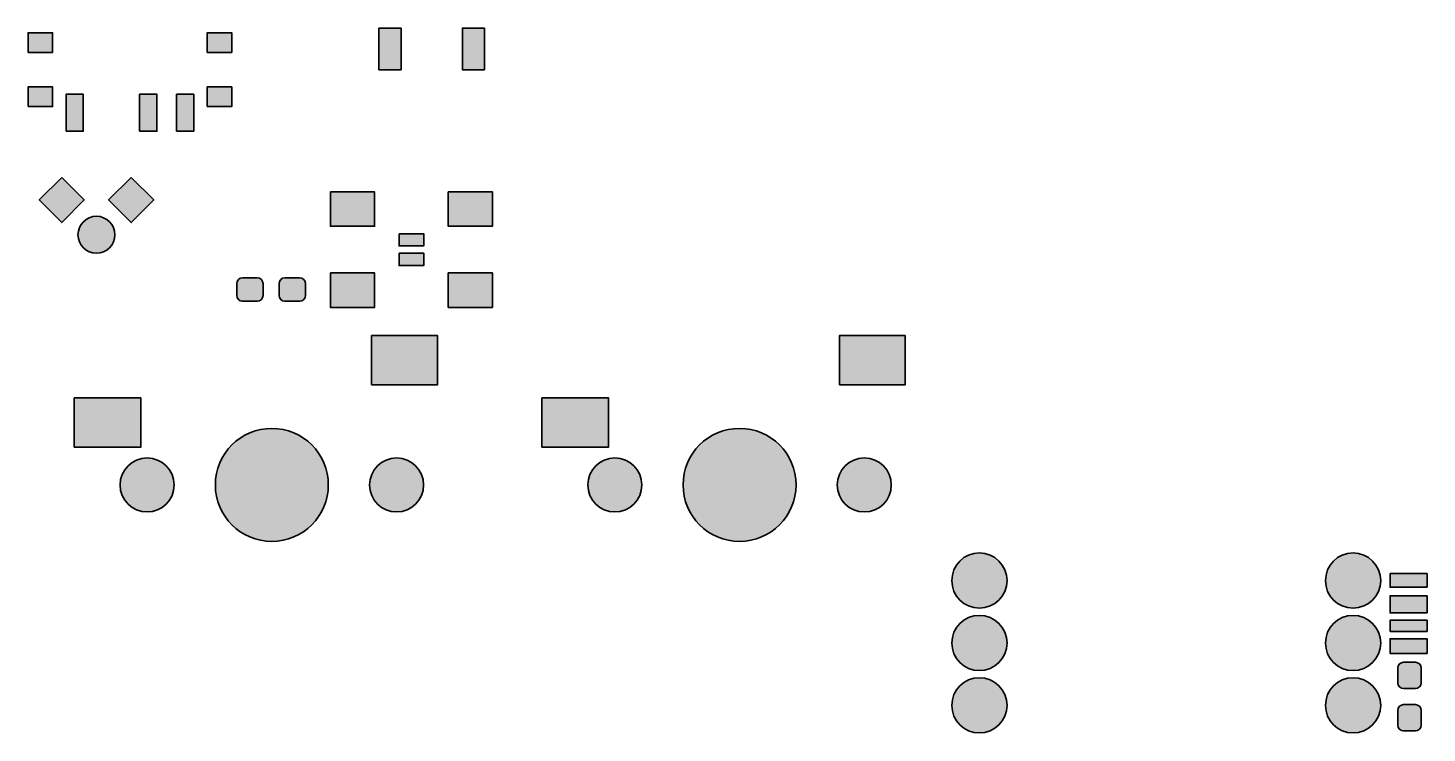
# Model space of a CAD drawing. Header units: inches. Extents: x 320 to 663, y 93 to 433.
# Drawn here: x 477.2 to 638.7, y 351.4 to 432.8 of the extents above; entities that cross this region are included whole.
import ezdxf

# ---------------------------------------------------------------- set-up
doc = ezdxf.new("R2010")
doc.units = ezdxf.units.IN
doc.header["$MEASUREMENT"] = 0
doc.layers.add('Layer 1', color=7, linetype='Continuous')

msp = doc.modelspace()

# ---------------------------------------------------------------- hatches: boundary and pattern name
at = {"layer": 'Layer 1', "true_color": 0x231f20}
h = msp.add_hatch(color=250, dxfattribs=at)
h.dxf.hatch_style = 2
h.paths.add_polyline_path([(477.17, 429.98), (477.17, 432.25), (480, 432.25), (480, 429.98)])
h = msp.add_hatch(color=250, dxfattribs=at)
h.dxf.hatch_style = 2
h.paths.add_polyline_path([(497.86, 429.98), (497.86, 432.25), (500.69, 432.25), (500.69, 429.98)])
h = msp.add_hatch(color=250, dxfattribs=at)
h.dxf.hatch_style = 2
h.paths.add_polyline_path([(520.24, 432.79), (520.24, 427.97), (517.68, 427.97), (517.68, 432.79)])
h = msp.add_hatch(color=250, dxfattribs=at)
h.dxf.hatch_style = 2
h.paths.add_polyline_path([(529.87, 432.79), (529.87, 427.97), (527.32, 427.97), (527.32, 432.79)])
h = msp.add_hatch(color=250, dxfattribs=at)
h.dxf.hatch_style = 2
h.paths.add_polyline_path([(477.17, 423.72), (477.17, 425.99), (480, 425.99), (480, 423.72)])
h = msp.add_hatch(color=250, dxfattribs=at)
h.dxf.hatch_style = 2
h.paths.add_polyline_path([(481.56, 420.88), (481.56, 425.14), (483.54, 425.14), (483.54, 420.88)])
h = msp.add_hatch(color=250, dxfattribs=at)
h.dxf.hatch_style = 2
h.paths.add_polyline_path([(490.06, 420.88), (490.06, 425.14), (492.05, 425.14), (492.05, 420.88)])
h = msp.add_hatch(color=250, dxfattribs=at)
h.dxf.hatch_style = 2
h.paths.add_polyline_path([(494.32, 420.88), (494.32, 425.14), (496.3, 425.14), (496.3, 420.88)])
h = msp.add_hatch(color=250, dxfattribs=at)
h.dxf.hatch_style = 2
h.paths.add_polyline_path([(497.86, 423.72), (497.86, 425.99), (500.69, 425.99), (500.69, 423.72)])
h = msp.add_hatch(color=250, dxfattribs=at)
h.dxf.hatch_style = 2
h.paths.add_polyline_path([(481.06, 415.55), (483.67, 412.95), (481.06, 410.34), (478.46, 412.95)])
h = msp.add_hatch(color=250, dxfattribs=at)
h.dxf.hatch_style = 2
h.paths.add_polyline_path([(489.08, 415.55), (491.68, 412.95), (489.08, 410.34), (486.47, 412.95)])
h = msp.add_hatch(color=250, dxfattribs=at)
h.dxf.hatch_style = 2
h.paths.add_polyline_path([(512.08, 413.88), (517.18, 413.88), (517.18, 409.91), (512.08, 409.91)])
h = msp.add_hatch(color=250, dxfattribs=at)
h.dxf.hatch_style = 2
h.paths.add_polyline_path([(525.68, 413.88), (530.78, 413.88), (530.78, 409.91), (525.68, 409.91)])
h = msp.add_hatch(color=250, dxfattribs=at)
h.dxf.hatch_style = 2
edge = h.paths.add_edge_path()
edge.add_spline(control_points=[(485.07, 411.07), (486.24, 411.07), (487.2, 410.11), (487.2, 408.94), (487.2, 407.76), (486.24, 406.81), (485.07, 406.81), (483.9, 406.81), (482.94, 407.76), (482.94, 408.94), (482.94, 410.11), (483.9, 411.07), (485.07, 411.07)], knot_values=[0, 0, 0, 0, 1, 1, 1, 2, 2, 2, 3, 3, 3, 4, 4, 4, 4], degree=3, periodic=1)
h = msp.add_hatch(color=250, dxfattribs=at)
h.dxf.hatch_style = 2
h.paths.add_polyline_path([(520.01, 409.06), (522.85, 409.06), (522.85, 407.65), (520.01, 407.65)])
h = msp.add_hatch(color=250, dxfattribs=at)
h.dxf.hatch_style = 2
h.paths.add_polyline_path([(520.01, 406.8), (522.85, 406.8), (522.85, 405.38), (520.01, 405.38)])
h = msp.add_hatch(color=250, dxfattribs=at)
h.dxf.hatch_style = 2
h.paths.add_polyline_path([(504.31, 401.94), (504.26, 401.68), (504.11, 401.46), (503.89, 401.32), (503.64, 401.27), (501.93, 401.27), (501.68, 401.32), (501.46, 401.46), (501.31, 401.68), (501.26, 401.94), (501.26, 403.29), (501.31, 403.54), (501.46, 403.76), (501.68, 403.91), (501.93, 403.96), (503.64, 403.96), (503.89, 403.91), (504.11, 403.76), (504.26, 403.54), (504.31, 403.29)])
h = msp.add_hatch(color=250, dxfattribs=at)
h.dxf.hatch_style = 2
h.paths.add_polyline_path([(509.2, 401.94), (509.15, 401.68), (509, 401.46), (508.78, 401.32), (508.53, 401.27), (506.82, 401.27), (506.57, 401.32), (506.35, 401.46), (506.2, 401.68), (506.15, 401.94), (506.15, 403.29), (506.2, 403.54), (506.35, 403.76), (506.57, 403.91), (506.82, 403.96), (508.53, 403.96), (508.78, 403.91), (509, 403.76), (509.15, 403.54), (509.2, 403.29)])
h = msp.add_hatch(color=250, dxfattribs=at)
h.dxf.hatch_style = 2
h.paths.add_polyline_path([(512.08, 404.53), (517.18, 404.53), (517.18, 400.56), (512.08, 400.56)])
h = msp.add_hatch(color=250, dxfattribs=at)
h.dxf.hatch_style = 2
h.paths.add_polyline_path([(525.68, 404.53), (530.78, 404.53), (530.78, 400.56), (525.68, 400.56)])
h = msp.add_hatch(color=250, dxfattribs=at)
h.dxf.hatch_style = 2
h.paths.add_polyline_path([(516.84, 391.63), (516.84, 397.3), (524.45, 397.3), (524.45, 391.63)])
h = msp.add_hatch(color=250, dxfattribs=at)
h.dxf.hatch_style = 2
h.paths.add_polyline_path([(570.84, 391.63), (570.84, 397.3), (578.45, 397.3), (578.45, 391.63)])
h = msp.add_hatch(color=250, dxfattribs=at)
h.dxf.hatch_style = 2
h.paths.add_polyline_path([(482.5, 384.43), (482.5, 390.1), (490.2, 390.1), (490.2, 384.43)])
h = msp.add_hatch(color=250, dxfattribs=at)
h.dxf.hatch_style = 2
h.paths.add_polyline_path([(536.5, 384.43), (536.5, 390.1), (544.2, 390.1), (544.2, 384.43)])
h = msp.add_hatch(color=250, dxfattribs=at)
h.dxf.hatch_style = 2
edge = h.paths.add_edge_path()
edge.add_spline(control_points=[(505.32, 386.59), (508.92, 386.59), (511.84, 383.67), (511.84, 380.07), (511.84, 376.47), (508.92, 373.55), (505.32, 373.55), (501.72, 373.55), (498.8, 376.47), (498.8, 380.07), (498.8, 383.67), (501.72, 386.59), (505.32, 386.59)], knot_values=[0, 0, 0, 0, 1, 1, 1, 2, 2, 2, 3, 3, 3, 4, 4, 4, 4], degree=3, periodic=1)
h = msp.add_hatch(color=250, dxfattribs=at)
h.dxf.hatch_style = 2
edge = h.paths.add_edge_path()
edge.add_spline(control_points=[(559.32, 386.59), (562.92, 386.59), (565.84, 383.67), (565.84, 380.07), (565.84, 376.47), (562.92, 373.55), (559.32, 373.55), (555.72, 373.55), (552.8, 376.47), (552.8, 380.07), (552.8, 383.67), (555.72, 386.59), (559.32, 386.59)], knot_values=[0, 0, 0, 0, 1, 1, 1, 2, 2, 2, 3, 3, 3, 4, 4, 4, 4], degree=3, periodic=1)
h = msp.add_hatch(color=250, dxfattribs=at)
h.dxf.hatch_style = 2
edge = h.paths.add_edge_path()
edge.add_spline(control_points=[(490.92, 383.18), (492.64, 383.18), (494.04, 381.79), (494.04, 380.07), (494.04, 378.34), (492.64, 376.95), (490.92, 376.95), (489.2, 376.95), (487.8, 378.34), (487.8, 380.07), (487.8, 381.79), (489.2, 383.18), (490.92, 383.18)], knot_values=[0, 0, 0, 0, 1, 1, 1, 2, 2, 2, 3, 3, 3, 4, 4, 4, 4], degree=3, periodic=1)
h = msp.add_hatch(color=250, dxfattribs=at)
h.dxf.hatch_style = 2
edge = h.paths.add_edge_path()
edge.add_spline(control_points=[(519.72, 383.18), (521.44, 383.18), (522.84, 381.79), (522.84, 380.07), (522.84, 378.34), (521.44, 376.95), (519.72, 376.95), (518, 376.95), (516.6, 378.34), (516.6, 380.07), (516.6, 381.79), (518, 383.18), (519.72, 383.18)], knot_values=[0, 0, 0, 0, 1, 1, 1, 2, 2, 2, 3, 3, 3, 4, 4, 4, 4], degree=3, periodic=1)
h = msp.add_hatch(color=250, dxfattribs=at)
h.dxf.hatch_style = 2
edge = h.paths.add_edge_path()
edge.add_spline(control_points=[(544.92, 383.18), (546.64, 383.18), (548.04, 381.79), (548.04, 380.07), (548.04, 378.34), (546.64, 376.95), (544.92, 376.95), (543.2, 376.95), (541.8, 378.34), (541.8, 380.07), (541.8, 381.79), (543.2, 383.18), (544.92, 383.18)], knot_values=[0, 0, 0, 0, 1, 1, 1, 2, 2, 2, 3, 3, 3, 4, 4, 4, 4], degree=3, periodic=1)
h = msp.add_hatch(color=250, dxfattribs=at)
h.dxf.hatch_style = 2
edge = h.paths.add_edge_path()
edge.add_spline(control_points=[(573.72, 383.18), (575.44, 383.18), (576.84, 381.79), (576.84, 380.07), (576.84, 378.34), (575.44, 376.95), (573.72, 376.95), (572, 376.95), (570.6, 378.34), (570.6, 380.07), (570.6, 381.79), (572, 383.18), (573.72, 383.18)], knot_values=[0, 0, 0, 0, 1, 1, 1, 2, 2, 2, 3, 3, 3, 4, 4, 4, 4], degree=3, periodic=1)
h = msp.add_hatch(color=250, dxfattribs=at)
h.dxf.hatch_style = 2
edge = h.paths.add_edge_path()
edge.add_spline(control_points=[(587.01, 372.22), (588.77, 372.22), (590.2, 370.8), (590.2, 369.03), (590.2, 367.27), (588.77, 365.85), (587.01, 365.85), (585.25, 365.85), (583.82, 367.27), (583.82, 369.03), (583.82, 370.8), (585.25, 372.22), (587.01, 372.22)], knot_values=[0, 0, 0, 0, 1, 1, 1, 2, 2, 2, 3, 3, 3, 4, 4, 4, 4], degree=3, periodic=1)
h = msp.add_hatch(color=250, dxfattribs=at)
h.dxf.hatch_style = 2
edge = h.paths.add_edge_path()
edge.add_spline(control_points=[(630.15, 372.22), (631.91, 372.22), (633.34, 370.8), (633.34, 369.03), (633.34, 367.27), (631.91, 365.85), (630.15, 365.85), (628.39, 365.85), (626.96, 367.27), (626.96, 369.03), (626.96, 370.8), (628.39, 372.22), (630.15, 372.22)], knot_values=[0, 0, 0, 0, 1, 1, 1, 2, 2, 2, 3, 3, 3, 4, 4, 4, 4], degree=3, periodic=1)
h = msp.add_hatch(color=250, dxfattribs=at)
h.dxf.hatch_style = 2
h.paths.add_polyline_path([(638.69, 368.27), (634.43, 368.27), (634.43, 369.83), (638.69, 369.83)])
h = msp.add_hatch(color=250, dxfattribs=at)
h.dxf.hatch_style = 2
h.paths.add_polyline_path([(638.69, 365.3), (634.43, 365.3), (634.43, 367.28), (638.69, 367.28)])
h = msp.add_hatch(color=250, dxfattribs=at)
h.dxf.hatch_style = 2
edge = h.paths.add_edge_path()
edge.add_spline(control_points=[(587.01, 365.02), (588.77, 365.02), (590.2, 363.6), (590.2, 361.83), (590.2, 360.07), (588.77, 358.65), (587.01, 358.65), (585.25, 358.65), (583.82, 360.07), (583.82, 361.83), (583.82, 363.6), (585.25, 365.02), (587.01, 365.02)], knot_values=[0, 0, 0, 0, 1, 1, 1, 2, 2, 2, 3, 3, 3, 4, 4, 4, 4], degree=3, periodic=1)
h = msp.add_hatch(color=250, dxfattribs=at)
h.dxf.hatch_style = 2
edge = h.paths.add_edge_path()
edge.add_spline(control_points=[(630.15, 365.02), (631.91, 365.02), (633.34, 363.6), (633.34, 361.83), (633.34, 360.07), (631.91, 358.65), (630.15, 358.65), (628.39, 358.65), (626.96, 360.07), (626.96, 361.83), (626.96, 363.6), (628.39, 365.02), (630.15, 365.02)], knot_values=[0, 0, 0, 0, 1, 1, 1, 2, 2, 2, 3, 3, 3, 4, 4, 4, 4], degree=3, periodic=1)
h = msp.add_hatch(color=250, dxfattribs=at)
h.dxf.hatch_style = 2
h.paths.add_polyline_path([(638.69, 363.17), (634.43, 363.17), (634.43, 364.45), (638.69, 364.45)])
h = msp.add_hatch(color=250, dxfattribs=at)
h.dxf.hatch_style = 2
h.paths.add_polyline_path([(638.69, 360.62), (634.43, 360.62), (634.43, 362.32), (638.69, 362.32)])
h = msp.add_hatch(color=250, dxfattribs=at)
h.dxf.hatch_style = 2
h.paths.add_polyline_path([(635.99, 356.57), (635.73, 356.62), (635.51, 356.76), (635.37, 356.98), (635.32, 357.24), (635.32, 358.94), (635.37, 359.2), (635.51, 359.42), (635.73, 359.56), (635.99, 359.61), (637.34, 359.61), (637.59, 359.56), (637.81, 359.42), (637.96, 359.2), (638.01, 358.94), (638.01, 357.24), (637.96, 356.98), (637.81, 356.76), (637.59, 356.62), (637.34, 356.57)])
h = msp.add_hatch(color=250, dxfattribs=at)
h.dxf.hatch_style = 2
edge = h.paths.add_edge_path()
edge.add_spline(control_points=[(587.01, 357.82), (588.77, 357.82), (590.2, 356.4), (590.2, 354.63), (590.2, 352.87), (588.77, 351.45), (587.01, 351.45), (585.25, 351.45), (583.82, 352.87), (583.82, 354.63), (583.82, 356.4), (585.25, 357.82), (587.01, 357.82)], knot_values=[0, 0, 0, 0, 1, 1, 1, 2, 2, 2, 3, 3, 3, 4, 4, 4, 4], degree=3, periodic=1)
h = msp.add_hatch(color=250, dxfattribs=at)
h.dxf.hatch_style = 2
edge = h.paths.add_edge_path()
edge.add_spline(control_points=[(630.15, 357.82), (631.91, 357.82), (633.34, 356.4), (633.34, 354.63), (633.34, 352.87), (631.91, 351.45), (630.15, 351.45), (628.39, 351.45), (626.96, 352.87), (626.96, 354.63), (626.96, 356.4), (628.39, 357.82), (630.15, 357.82)], knot_values=[0, 0, 0, 0, 1, 1, 1, 2, 2, 2, 3, 3, 3, 4, 4, 4, 4], degree=3, periodic=1)
h = msp.add_hatch(color=250, dxfattribs=at)
h.dxf.hatch_style = 2
h.paths.add_polyline_path([(635.99, 351.68), (635.73, 351.73), (635.51, 351.87), (635.37, 352.09), (635.32, 352.35), (635.32, 354.05), (635.37, 354.31), (635.51, 354.53), (635.73, 354.67), (635.99, 354.72), (637.34, 354.72), (637.59, 354.67), (637.81, 354.53), (637.96, 354.31), (638.01, 354.05), (638.01, 352.35), (637.96, 352.09), (637.81, 351.87), (637.59, 351.73), (637.34, 351.68)])

# ---------------------------------------------------------------- linework, layer by layer
at = {"layer": 'Layer 1', "color": 7, "lineweight": 35, "true_color": 0xffffff}
for points in [[(477.17, 429.98), (477.17, 432.25), (480, 432.25), (480, 429.98), (477.17, 429.98)], [(497.86, 429.98), (497.86, 432.25), (500.69, 432.25), (500.69, 429.98), (497.86, 429.98)], [(520.24, 432.79), (520.24, 427.97), (517.68, 427.97), (517.68, 432.79), (520.24, 432.79)], [(529.87, 432.79), (529.87, 427.97), (527.32, 427.97), (527.32, 432.79), (529.87, 432.79)], [(477.17, 423.72), (477.17, 425.99), (480, 425.99), (480, 423.72), (477.17, 423.72)], [(481.56, 420.88), (481.56, 425.14), (483.54, 425.14), (483.54, 420.88), (481.56, 420.88)], [(490.06, 420.88), (490.06, 425.14), (492.05, 425.14), (492.05, 420.88), (490.06, 420.88)], [(494.32, 420.88), (494.32, 425.14), (496.3, 425.14), (496.3, 420.88), (494.32, 420.88)], [(497.86, 423.72), (497.86, 425.99), (500.69, 425.99), (500.69, 423.72), (497.86, 423.72)], [(481.06, 415.55), (483.67, 412.95), (481.06, 410.34), (478.46, 412.95), (481.06, 415.55)], [(489.08, 415.55), (491.68, 412.95), (489.08, 410.34), (486.47, 412.95), (489.08, 415.55)], [(512.08, 413.88), (517.18, 413.88), (517.18, 409.91), (512.08, 409.91), (512.08, 413.88)], [(525.68, 413.88), (530.78, 413.88), (530.78, 409.91), (525.68, 409.91), (525.68, 413.88)], [(520.01, 409.06), (522.85, 409.06), (522.85, 407.65), (520.01, 407.65), (520.01, 409.06)], [(520.01, 406.8), (522.85, 406.8), (522.85, 405.38), (520.01, 405.38), (520.01, 406.8)], [(504.31, 401.94), (504.26, 401.68), (504.11, 401.46), (503.89, 401.32), (503.64, 401.27), (501.93, 401.27), (501.68, 401.32), (501.46, 401.46), (501.31, 401.68), (501.26, 401.94), (501.26, 403.29), (501.31, 403.54), (501.46, 403.76), (501.68, 403.91), (501.93, 403.96), (503.64, 403.96), (503.89, 403.91), (504.11, 403.76), (504.26, 403.54), (504.31, 403.29), (504.31, 401.94)], [(509.2, 401.94), (509.15, 401.68), (509, 401.46), (508.78, 401.32), (508.53, 401.27), (506.82, 401.27), (506.57, 401.32), (506.35, 401.46), (506.2, 401.68), (506.15, 401.94), (506.15, 403.29), (506.2, 403.54), (506.35, 403.76), (506.57, 403.91), (506.82, 403.96), (508.53, 403.96), (508.78, 403.91), (509, 403.76), (509.15, 403.54), (509.2, 403.29), (509.2, 401.94)], [(512.08, 404.53), (517.18, 404.53), (517.18, 400.56), (512.08, 400.56), (512.08, 404.53)], [(525.68, 404.53), (530.78, 404.53), (530.78, 400.56), (525.68, 400.56), (525.68, 404.53)], [(516.84, 391.63), (516.84, 397.3), (524.45, 397.3), (524.45, 391.63), (516.84, 391.63)], [(570.84, 391.63), (570.84, 397.3), (578.45, 397.3), (578.45, 391.63), (570.84, 391.63)], [(482.5, 384.43), (482.5, 390.1), (490.2, 390.1), (490.2, 384.43), (482.5, 384.43)], [(536.5, 384.43), (536.5, 390.1), (544.2, 390.1), (544.2, 384.43), (536.5, 384.43)], [(638.69, 368.27), (634.43, 368.27), (634.43, 369.83), (638.69, 369.83), (638.69, 368.27)], [(638.69, 365.3), (634.43, 365.3), (634.43, 367.28), (638.69, 367.28), (638.69, 365.3)], [(638.69, 363.17), (634.43, 363.17), (634.43, 364.45), (638.69, 364.45), (638.69, 363.17)], [(638.69, 360.62), (634.43, 360.62), (634.43, 362.32), (638.69, 362.32), (638.69, 360.62)], [(635.99, 356.57), (635.73, 356.62), (635.51, 356.76), (635.37, 356.98), (635.32, 357.24), (635.32, 358.94), (635.37, 359.2), (635.51, 359.42), (635.73, 359.56), (635.99, 359.61), (637.34, 359.61), (637.59, 359.56), (637.81, 359.42), (637.96, 359.2), (638.01, 358.94), (638.01, 357.24), (637.96, 356.98), (637.81, 356.76), (637.59, 356.62), (637.34, 356.57), (635.99, 356.57)], [(635.99, 351.68), (635.73, 351.73), (635.51, 351.87), (635.37, 352.09), (635.32, 352.35), (635.32, 354.05), (635.37, 354.31), (635.51, 354.53), (635.73, 354.67), (635.99, 354.72), (637.34, 354.72), (637.59, 354.67), (637.81, 354.53), (637.96, 354.31), (638.01, 354.05), (638.01, 352.35), (637.96, 352.09), (637.81, 351.87), (637.59, 351.73), (637.34, 351.68), (635.99, 351.68)]]:
    msp.add_lwpolyline(points, dxfattribs=at)
for points in [[(485.07, 411.07), (486.24, 411.07), (487.2, 410.11), (487.2, 408.94), (487.2, 407.76), (486.24, 406.81), (485.07, 406.81), (483.9, 406.81), (482.94, 407.76), (482.94, 408.94), (482.94, 410.11), (483.9, 411.07), (485.07, 411.07)], [(505.32, 386.59), (508.92, 386.59), (511.84, 383.67), (511.84, 380.07), (511.84, 376.47), (508.92, 373.55), (505.32, 373.55), (501.72, 373.55), (498.8, 376.47), (498.8, 380.07), (498.8, 383.67), (501.72, 386.59), (505.32, 386.59)], [(559.32, 386.59), (562.92, 386.59), (565.84, 383.67), (565.84, 380.07), (565.84, 376.47), (562.92, 373.55), (559.32, 373.55), (555.72, 373.55), (552.8, 376.47), (552.8, 380.07), (552.8, 383.67), (555.72, 386.59), (559.32, 386.59)], [(490.92, 383.18), (492.64, 383.18), (494.04, 381.79), (494.04, 380.07), (494.04, 378.34), (492.64, 376.95), (490.92, 376.95), (489.2, 376.95), (487.8, 378.34), (487.8, 380.07), (487.8, 381.79), (489.2, 383.18), (490.92, 383.18)], [(519.72, 383.18), (521.44, 383.18), (522.84, 381.79), (522.84, 380.07), (522.84, 378.34), (521.44, 376.95), (519.72, 376.95), (518, 376.95), (516.6, 378.34), (516.6, 380.07), (516.6, 381.79), (518, 383.18), (519.72, 383.18)], [(544.92, 383.18), (546.64, 383.18), (548.04, 381.79), (548.04, 380.07), (548.04, 378.34), (546.64, 376.95), (544.92, 376.95), (543.2, 376.95), (541.8, 378.34), (541.8, 380.07), (541.8, 381.79), (543.2, 383.18), (544.92, 383.18)], [(573.72, 383.18), (575.44, 383.18), (576.84, 381.79), (576.84, 380.07), (576.84, 378.34), (575.44, 376.95), (573.72, 376.95), (572, 376.95), (570.6, 378.34), (570.6, 380.07), (570.6, 381.79), (572, 383.18), (573.72, 383.18)], [(587.01, 372.22), (588.77, 372.22), (590.2, 370.8), (590.2, 369.03), (590.2, 367.27), (588.77, 365.85), (587.01, 365.85), (585.25, 365.85), (583.82, 367.27), (583.82, 369.03), (583.82, 370.8), (585.25, 372.22), (587.01, 372.22)], [(630.15, 372.22), (631.91, 372.22), (633.34, 370.8), (633.34, 369.03), (633.34, 367.27), (631.91, 365.85), (630.15, 365.85), (628.39, 365.85), (626.96, 367.27), (626.96, 369.03), (626.96, 370.8), (628.39, 372.22), (630.15, 372.22)], [(587.01, 365.02), (588.77, 365.02), (590.2, 363.6), (590.2, 361.83), (590.2, 360.07), (588.77, 358.65), (587.01, 358.65), (585.25, 358.65), (583.82, 360.07), (583.82, 361.83), (583.82, 363.6), (585.25, 365.02), (587.01, 365.02)], [(630.15, 365.02), (631.91, 365.02), (633.34, 363.6), (633.34, 361.83), (633.34, 360.07), (631.91, 358.65), (630.15, 358.65), (628.39, 358.65), (626.96, 360.07), (626.96, 361.83), (626.96, 363.6), (628.39, 365.02), (630.15, 365.02)], [(587.01, 357.82), (588.77, 357.82), (590.2, 356.4), (590.2, 354.63), (590.2, 352.87), (588.77, 351.45), (587.01, 351.45), (585.25, 351.45), (583.82, 352.87), (583.82, 354.63), (583.82, 356.4), (585.25, 357.82), (587.01, 357.82)], [(630.15, 357.82), (631.91, 357.82), (633.34, 356.4), (633.34, 354.63), (633.34, 352.87), (631.91, 351.45), (630.15, 351.45), (628.39, 351.45), (626.96, 352.87), (626.96, 354.63), (626.96, 356.4), (628.39, 357.82), (630.15, 357.82)]]:
    msp.add_open_spline(points, degree=3, knots=[0, 0, 0, 0, 1, 1, 1, 2, 2, 2, 3, 3, 3, 4, 4, 4, 4], dxfattribs=at)

doc.saveas('drawing.dxf')
